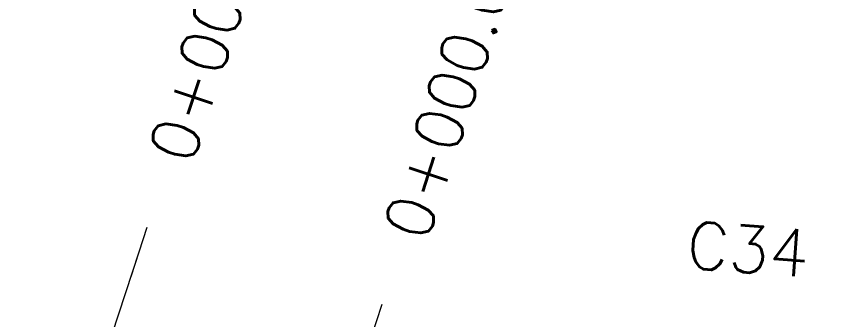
# Model space of a CAD drawing. Header units: metres. Extents: x 544752 to 548977, y 1840603 to 1844608.
# Drawn here: x 547788.01 to 547819.44, y 1842280 to 1842291.66 of the extents above; entities that cross this region are included whole.
import ezdxf

# ---------------------------------------------------------------- set-up
doc = ezdxf.new("R2010")
doc.units = ezdxf.units.M
doc.header["$MEASUREMENT"] = 0
doc.linetypes.add('ACAD_ISO02W100', pattern=[15, 12, -3])
doc.linetypes.add('HIDDEN', pattern=[0.375, 0.25, -0.125])
doc.layers.add('C-ROAD', color=7, linetype='Continuous')
doc.layers.add('C-ROAD-SAMP', color=150, linetype='HIDDEN', lineweight=0)
doc.layers.add('C-ROAD-SAMP-TEXT', color=11, linetype='Continuous', lineweight=0)

msp = doc.modelspace()

# ---------------------------------------------------------------- linework, layer by layer
at = {"layer": 'C-ROAD', "color": 1, "linetype": 'ACAD_ISO02W100', "lineweight": -3, "ltscale": 0.1, "const_width": 3, "flags": 128}
msp.add_lwpolyline([(547789.6129650822, 1842273.107423156, -0.3237122934810053), (547758.618104579, 1842315.848714882)], format="xyb", dxfattribs=at)
at = {"layer": 'C-ROAD-SAMP', "color": 1, "linetype": 'Continuous', "lineweight": 13}
msp.add_lwpolyline([(547786.4935032222, 1842263.606425435), (547789.6129650824, 1842273.107423156), (547792.7324269426, 1842282.608420878)], dxfattribs=at)
at = {"layer": 'C-ROAD-SAMP-TEXT', "color": 4, "linetype": 'Continuous', "lineweight": 5}
for p, q in [((547792.4204807566, 1842281.658321106), (547793.0443731286, 1842283.55852065)), ((547801.4509143438, 1842278.693359532), (547802.0748067158, 1842280.593559077))]:
    msp.add_line(p, q, dxfattribs=at)

# ---------------------------------------------------------------- texts
at = {"layer": 'C-ROAD-SAMP-TEXT', "color": 1, "linetype": 'Continuous', "lineweight": -3, "char_height": 1.8, "attachment_point": 5, "rotation": 71.82344409386344, "bg_fill": 3, "box_fill_scale": 1.416666666666667, "bg_fill_color": 256, "bg_fill_true_color": 13158600, "bg_fill_transparency": 0}
for s, insert, width in [('{\\Fsimplex.shx|c0;0+009.5}', (547795.5399426167, 1842291.159318827), 11.25428571428572), ('{\\Fsimplex.shx|c0;0+000.0}', (547804.570376204, 1842288.194357254), 11.25428571428571)]:
    msp.add_mtext(s, dxfattribs=dict(at, insert=insert, width=width))
at = {"layer": 'C-ROAD-SAMP-TEXT', "color": 1, "linetype": 'Continuous', "lineweight": 13, "insert": (547816.1491888955, 1842282.70822631), "char_height": 1.8, "width": 4.848000000000001, "attachment_point": 5, "rotation": 355.7123708504709, "bg_fill": 3, "box_fill_scale": 1.416666666666667, "bg_fill_color": 256, "bg_fill_true_color": 13158600, "bg_fill_transparency": 0}
msp.add_mtext('{\\Fsimplex.shx|c0;C34}', dxfattribs=at)

doc.saveas('drawing.dxf')
